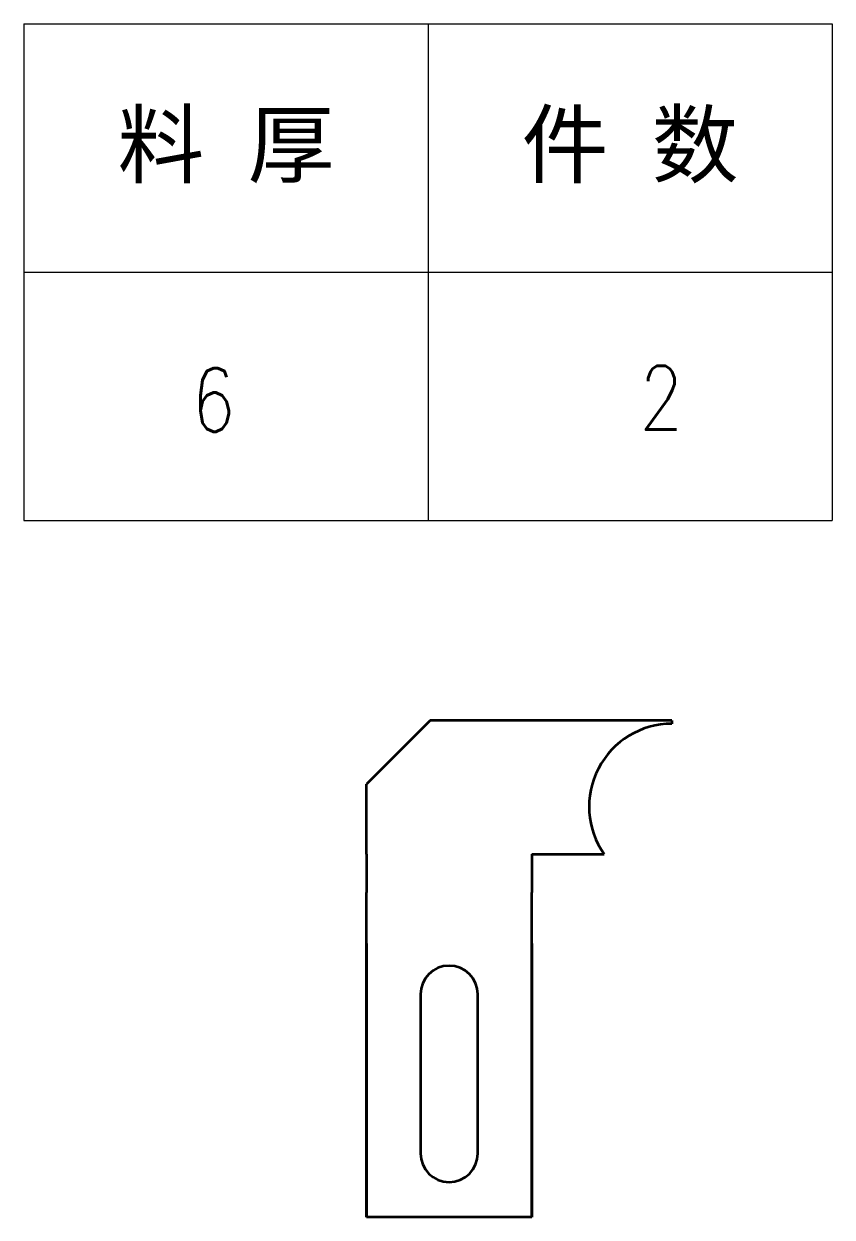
# Model space of a CAD drawing. Header units: millimetres. Extents: x 1333 to 359964, y -52803 to -5704.
# Drawn here: x 163378.8 to 163505.8, y -26030.5 to -25843.1 of the extents above; entities that cross this region are included whole.
import ezdxf
from ezdxf.enums import TextEntityAlignment as Align

# ---------------------------------------------------------------- set-up
doc = ezdxf.new("R2010")
doc.units = ezdxf.units.MM
doc.header["$LTSCALE"] = 0.5
doc.layers.add('标注线', color=3, linetype='Continuous', lineweight=18)
doc.layers.add('粗实线', color=7, linetype='Continuous', lineweight=35)
doc.styles.add('DIM', font='romans.shx', dxfattribs={"width": 0.8, "bigfont": 'bigfont.shx'})
doc.styles.get("Standard").update_dxf_attribs({"font": 'simplex.shx'})

# ---------------------------------------------------------------- blocks, each defined once
blk = doc.blocks.new('*T481')
at = {"color": 0, "linetype": 'ByBlock', "lineweight": -2, "transparency": 16777216}
for p, q in [((0, 0), (127, 0)), ((0, 0), (0, -78)), ((63.5, 0), (63.5, -78)), ((127, 0), (127, -78)), ((0, -39), (127, -39)), ((0, -78), (127, -78))]:
    blk.add_line(p, q, dxfattribs=at)
at = {"color": 0, "transparency": 16777216, "char_height": 10, "width": 60.5, "attachment_point": 5}
for s, insert in [('{\\fSimSun|b0|i0|c134|p2;料 厚}', (31.75, -19.5)), ('{\\fSimSun|b0|i0|c134|p2;件 数}', (95.25, -19.5))]:
    blk.add_mtext(s, dxfattribs=dict(at, insert=insert))
blk = doc.blocks.new('拆图参数')
blk.add_blockref('*T481', (-63.5, 78))
at = {"style": 'DIM', "width": 0.8}
blk.add_attdef('6', text='', height=10, dxfattribs=at).set_placement((-37.13, 18.91), align=Align.MIDDLE_LEFT)
blk.add_attdef('1', text='', height=10, dxfattribs=at).set_placement((36.65, 19.27), align=Align.MIDDLE_CENTER)

msp = doc.modelspace()

# ---------------------------------------------------------------- linework, layer by layer
at = {"layer": '粗实线', "lineweight": 35, "ltscale": 0.353553}
msp.add_line((163442.588, -25952.511), (163432.588, -25962.511), dxfattribs=at)
at = {"layer": '粗实线', "lineweight": 35}
for p, q in [((163480.588, -25952.511), (163442.588, -25952.511)), ((163432.588, -25987.511), (163432.588, -26030.511)), ((163458.588, -25987.511), (163458.588, -26030.511)), ((163441.088, -25995.511), (163441.088, -26020.511)), ((163450.088, -26020.511), (163450.088, -25995.511)), ((163458.588, -26030.511), (163432.588, -26030.511)), ((163458.588, -26030.511), (163432.588, -26030.511))]:
    msp.add_line(p, q, dxfattribs=at)
at = {"layer": '粗实线', "lineweight": 35, "ltscale": 0.0125}
msp.add_line((163480.588, -25952.511), (163480.588, -25953.011), dxfattribs=at)
at = {"layer": '粗实线', "lineweight": 35, "ltscale": 0.275}
msp.add_line((163432.588, -25973.511), (163432.588, -25962.511), dxfattribs=at)
at = {"layer": '粗实线', "lineweight": 35, "ltscale": 0.15}
for p, q in [((163432.588, -25973.511), (163432.588, -25979.511)), ((163458.588, -25973.511), (163458.588, -25979.511)), ((163432.588, -26030.511), (163432.588, -25979.511)), ((163458.588, -26030.511), (163458.588, -25979.511))]:
    msp.add_line(p, q, dxfattribs=at)
at = {"layer": '粗实线', "lineweight": 35, "ltscale": 0.28454}
msp.add_line((163458.588, -25973.511), (163469.969, -25973.511), dxfattribs=at)
at = {"layer": '粗实线', "lineweight": 35}
for centre, radius, start, end in [((163480.588, -25966.011), 13, 90, 215.23442), ((163445.588, -25995.511), 4.5, 0, 180), ((163445.588, -26020.511), 4.5, 180, 0)]:
    msp.add_arc(centre, radius, start, end, dxfattribs=at)

# ---------------------------------------------------------------- block references
at = {"layer": '标注线'}
msp.add_blockref('拆图参数', (163442.274, -25921.064), dxfattribs=at).add_auto_attribs({'1': '2', '6': '6'})

doc.saveas('drawing.dxf')
